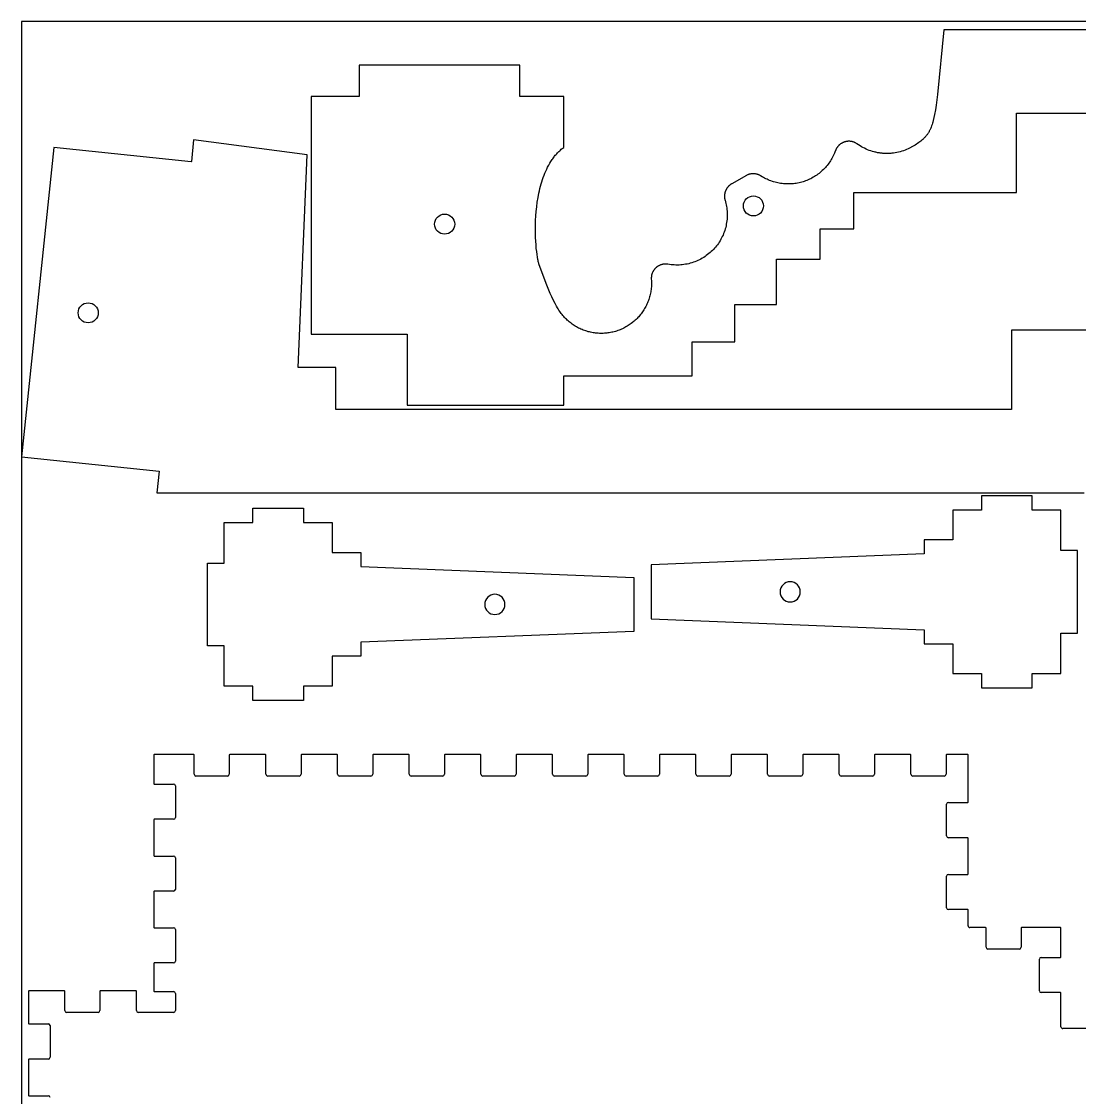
# Model space of a CAD drawing. Extents: x 296 to 1497, y 3 to 304.
# Drawn here: x 896.9 to 1044.5, y 152.9 to 303.1 of the extents above; entities that cross this region are included whole.
import ezdxf

# ---------------------------------------------------------------- set-up
doc = ezdxf.new("R2010")
doc.units = 0
doc.layers.add('FLAT_PANELS', color=1, linetype='CONTINUOUS')
doc.layers.add('HELP_LINES', color=3, linetype='CONTINUOUS')

msp = doc.modelspace()

# ---------------------------------------------------------------- linework, layer by layer
at = {"layer": 'FLAT_PANELS'}
for p, q in [((1025.58, 301.94), (1024.72, 292.91)), ((1154.97, 301.94, 0), (1025.58, 301.94)), ((966.44, 297), (944.03, 297)), ((944.03, 297), (944.03, 292.63)), ((966.44, 292.63), (966.44, 297)), ((1024.72, 292.91), (1024.52, 291.44)), ((944.03, 292.63), (937.34, 292.63)), ((937.34, 292.63), (937.34, 259.45)), ((971.07, 292.63), (966.44, 292.63)), ((972.55, 292.63), (971.07, 292.63)), ((972.55, 286.78), (972.55, 292.63)), ((1024.52, 291.44), (1024.41, 290.76)), ((1024.3, 290.12), (1024.2, 289.68)), ((1024.41, 290.76), (1024.3, 290.12)), ((1035.71, 279.24), (1035.71, 290.3)), ((1035.71, 290.3), (1130.01, 290.3)), ((1023.82, 288.35), (1023.75, 288.19)), ((1023.88, 288.53), (1023.82, 288.35)), ((1023.94, 288.7), (1023.88, 288.53)), ((1024, 288.89), (1023.94, 288.7)), ((1024.06, 289.07), (1024, 288.89)), ((1024.11, 289.27), (1024.06, 289.07)), ((1024.2, 289.68), (1024.11, 289.27)), ((1022.85, 286.84), (1022.79, 286.77)), ((1022.91, 286.9), (1022.85, 286.84)), ((1022.97, 286.96), (1022.91, 286.9)), ((1023.03, 287.03), (1022.97, 286.96)), ((1023.08, 287.09), (1023.03, 287.03)), ((1023.14, 287.16), (1023.08, 287.09)), ((1023.19, 287.22), (1023.14, 287.16)), ((1023.24, 287.29), (1023.19, 287.22)), ((1023.29, 287.36), (1023.24, 287.29)), ((1023.34, 287.43), (1023.29, 287.36)), ((1023.39, 287.5), (1023.34, 287.43)), ((1023.43, 287.57), (1023.39, 287.5)), ((1023.48, 287.65), (1023.43, 287.57)), ((1023.52, 287.72), (1023.48, 287.65)), ((1023.56, 287.8), (1023.52, 287.72)), ((1023.6, 287.87), (1023.56, 287.8)), ((1023.64, 287.95), (1023.6, 287.87)), ((1023.68, 288.03), (1023.64, 287.95)), ((1023.75, 288.19), (1023.68, 288.03)), ((901.4, 285.51), (896.91, 242.33)), ((920.59, 283.51), (901.4, 285.51)), ((920.91, 286.56), (920.6, 283.56)), ((936.74, 284.48), (920.91, 286.56)), ((920.91, 286.56), (920.91, 286.56)), ((972.21, 285.26), (972.32, 285.35)), ((972.32, 285.35), (972.43, 285.44)), ((972.43, 285.44), (972.55, 285.53)), ((972.55, 285.62), (972.55, 286.78)), ((972.55, 285.53), (972.55, 285.62)), ((1010.57, 285.31), (1010.55, 285.26)), ((1010.6, 285.37), (1010.57, 285.31)), ((1010.63, 285.42), (1010.6, 285.37)), ((1010.66, 285.46), (1010.63, 285.42)), ((1010.69, 285.51), (1010.66, 285.46)), ((1010.73, 285.56), (1010.69, 285.51)), ((1010.76, 285.61), (1010.73, 285.56)), ((1010.8, 285.65), (1010.76, 285.61)), ((1010.84, 285.7), (1010.8, 285.65)), ((1010.88, 285.74), (1010.84, 285.7)), ((1010.92, 285.78), (1010.88, 285.74)), ((1010.96, 285.83), (1010.92, 285.78)), ((1011, 285.87), (1010.96, 285.83)), ((1011.05, 285.9), (1011, 285.87)), ((1011.09, 285.94), (1011.05, 285.9)), ((1011.14, 285.98), (1011.09, 285.94)), ((1011.19, 286.01), (1011.14, 285.98)), ((1011.24, 286.05), (1011.19, 286.01)), ((1011.29, 286.08), (1011.24, 286.05)), ((1011.34, 286.11), (1011.29, 286.08)), ((1011.39, 286.14), (1011.34, 286.11)), ((1011.44, 286.16), (1011.39, 286.14)), ((1011.49, 286.19), (1011.44, 286.16)), ((1011.54, 286.21), (1011.49, 286.19)), ((1011.59, 286.23), (1011.54, 286.21)), ((1011.65, 286.26), (1011.59, 286.23)), ((1011.7, 286.27), (1011.65, 286.26)), ((1011.75, 286.29), (1011.7, 286.27)), ((1011.81, 286.31), (1011.75, 286.29)), ((1011.86, 286.32), (1011.81, 286.31)), ((1011.92, 286.33), (1011.86, 286.32)), ((1011.97, 286.35), (1011.92, 286.33)), ((1012.03, 286.36), (1011.97, 286.35)), ((1012.09, 286.36), (1012.03, 286.36)), ((1012.14, 286.37), (1012.09, 286.36)), ((1012.2, 286.38), (1012.14, 286.37)), ((1012.26, 286.38), (1012.2, 286.38)), ((1012.32, 286.38), (1012.26, 286.38)), ((1012.38, 286.38), (1012.32, 286.38)), ((1012.43, 286.38), (1012.38, 286.38)), ((1012.49, 286.38), (1012.43, 286.38)), ((1012.55, 286.37), (1012.49, 286.38)), ((1012.61, 286.36), (1012.55, 286.37)), ((1012.67, 286.35), (1012.61, 286.36)), ((1012.73, 286.34), (1012.67, 286.35)), ((1012.78, 286.33), (1012.73, 286.34)), ((1012.84, 286.32), (1012.78, 286.33)), ((1012.9, 286.3), (1012.84, 286.32)), ((1012.95, 286.29), (1012.9, 286.3)), ((1013.01, 286.27), (1012.95, 286.29)), ((1013.07, 286.25), (1013.01, 286.27)), ((1013.12, 286.22), (1013.07, 286.25)), ((1013.17, 286.2), (1013.12, 286.22)), ((1013.22, 286.18), (1013.17, 286.2)), ((1013.28, 286.15), (1013.22, 286.18)), ((1013.33, 286.12), (1013.28, 286.15)), ((1013.38, 286.09), (1013.33, 286.12)), ((1013.42, 286.06), (1013.38, 286.09)), ((1013.47, 286.03), (1013.42, 286.06)), ((1013.7, 285.87), (1013.47, 286.03)), ((1013.9, 285.74), (1013.7, 285.87)), ((1014.1, 285.62), (1013.9, 285.74)), ((1014.3, 285.51), (1014.1, 285.62)), ((1014.51, 285.4), (1014.3, 285.51)), ((1014.73, 285.3), (1014.51, 285.4)), ((1014.95, 285.2), (1014.73, 285.3)), ((1020.6, 285.33), (1020.39, 285.24)), ((1020.81, 285.43), (1020.6, 285.33)), ((1021.2, 285.64), (1020.81, 285.43)), ((1021.39, 285.75), (1021.2, 285.64)), ((1021.57, 285.86), (1021.39, 285.75)), ((1021.75, 285.96), (1021.57, 285.86)), ((1021.92, 286.07), (1021.75, 285.96)), ((1022.08, 286.19), (1021.92, 286.07)), ((1022.23, 286.3), (1022.08, 286.19)), ((1022.38, 286.41), (1022.23, 286.3)), ((1022.53, 286.53), (1022.38, 286.41)), ((1022.66, 286.65), (1022.53, 286.53)), ((1022.73, 286.71), (1022.66, 286.65)), ((1022.79, 286.77), (1022.73, 286.71)), ((935.52, 254.79), (936.74, 284.48)), ((970.77, 283.57), (970.93, 283.82)), ((970.93, 283.82), (971.02, 283.95)), ((971.02, 283.95), (971.11, 284.07)), ((971.11, 284.07), (971.2, 284.19)), ((971.2, 284.19), (971.29, 284.3)), ((971.29, 284.3), (971.38, 284.42)), ((971.38, 284.42), (971.48, 284.53)), ((971.48, 284.53), (971.58, 284.64)), ((971.58, 284.64), (971.68, 284.75)), ((971.68, 284.75), (971.78, 284.86)), ((971.78, 284.86), (971.88, 284.96)), ((971.88, 284.96), (971.99, 285.06)), ((971.99, 285.06), (972.1, 285.16)), ((972.1, 285.16), (972.21, 285.26)), ((1009.88, 283.83), (1009.78, 283.66)), ((1009.98, 284), (1009.88, 283.83)), ((1010.07, 284.17), (1009.98, 284)), ((1010.16, 284.35), (1010.07, 284.17)), ((1010.24, 284.52), (1010.16, 284.35)), ((1010.32, 284.7), (1010.24, 284.52)), ((1010.39, 284.88), (1010.32, 284.7)), ((1010.48, 285.11), (1010.39, 284.88)), ((1010.5, 285.16), (1010.48, 285.11)), ((1010.52, 285.21), (1010.5, 285.16)), ((1010.55, 285.26), (1010.52, 285.21)), ((1015.17, 285.11), (1014.95, 285.2)), ((1015.4, 285.03), (1015.17, 285.11)), ((1015.63, 284.96), (1015.4, 285.03)), ((1015.87, 284.89), (1015.63, 284.96)), ((1015.99, 284.86), (1015.87, 284.89)), ((1016.11, 284.84), (1015.99, 284.86)), ((1016.23, 284.81), (1016.11, 284.84)), ((1016.35, 284.79), (1016.23, 284.81)), ((1016.47, 284.77), (1016.35, 284.79)), ((1016.59, 284.75), (1016.47, 284.77)), ((1016.71, 284.73), (1016.59, 284.75)), ((1016.84, 284.71), (1016.71, 284.73)), ((1016.96, 284.7), (1016.84, 284.71)), ((1017.08, 284.69), (1016.96, 284.7)), ((1017.2, 284.68), (1017.08, 284.69)), ((1017.33, 284.68), (1017.2, 284.68)), ((1017.45, 284.67), (1017.33, 284.68)), ((1017.57, 284.67), (1017.45, 284.67)), ((1017.7, 284.67), (1017.57, 284.67)), ((1017.82, 284.67), (1017.7, 284.67)), ((1017.94, 284.68), (1017.82, 284.67)), ((1018.07, 284.68), (1017.94, 284.68)), ((1018.19, 284.69), (1018.07, 284.68)), ((1018.31, 284.7), (1018.19, 284.69)), ((1018.55, 284.73), (1018.31, 284.7)), ((1018.79, 284.77), (1018.55, 284.73)), ((1019.03, 284.81), (1018.79, 284.77)), ((1019.27, 284.87), (1019.03, 284.81)), ((1019.5, 284.93), (1019.27, 284.87)), ((1019.73, 284.99), (1019.5, 284.93)), ((1019.95, 285.07), (1019.73, 284.99)), ((1020.17, 285.15), (1019.95, 285.07)), ((1020.39, 285.24), (1020.17, 285.15)), ((920.6, 283.56), (920.59, 283.51)), ((970.05, 282.22), (970.18, 282.5)), ((970.18, 282.5), (970.31, 282.78)), ((970.31, 282.78), (970.46, 283.05)), ((970.46, 283.05), (970.61, 283.31)), ((970.61, 283.31), (970.77, 283.57)), ((1008.63, 282.29), (1008.49, 282.15)), ((1008.78, 282.43), (1008.63, 282.29)), ((1008.92, 282.57), (1008.78, 282.43)), ((1009.06, 282.71), (1008.92, 282.57)), ((1009.19, 282.86), (1009.06, 282.71)), ((1009.32, 283.02), (1009.19, 282.86)), ((1009.44, 283.17), (1009.32, 283.02)), ((1009.56, 283.33), (1009.44, 283.17)), ((1009.67, 283.5), (1009.56, 283.33)), ((1009.78, 283.66), (1009.67, 283.5)), ((969.49, 280.73), (969.59, 281.04)), ((969.59, 281.04), (969.7, 281.34)), ((969.7, 281.34), (969.81, 281.63)), ((969.81, 281.63), (969.92, 281.93)), ((969.92, 281.93), (970.05, 282.22)), ((998.06, 281.62), (995.99, 280.44)), ((998.12, 281.65), (998.06, 281.62)), ((998.18, 281.68), (998.12, 281.65)), ((998.24, 281.7), (998.18, 281.68)), ((998.31, 281.73), (998.24, 281.7)), ((998.37, 281.75), (998.31, 281.73)), ((998.44, 281.77), (998.37, 281.75)), ((998.5, 281.79), (998.44, 281.77)), ((998.57, 281.8), (998.5, 281.79)), ((998.64, 281.82), (998.57, 281.8)), ((998.7, 281.83), (998.64, 281.82)), ((998.77, 281.84), (998.7, 281.83)), ((998.84, 281.85), (998.77, 281.84)), ((998.91, 281.85), (998.84, 281.85)), ((998.98, 281.85), (998.91, 281.85)), ((999.05, 281.85), (998.98, 281.85)), ((999.12, 281.85), (999.05, 281.85)), ((999.19, 281.84), (999.12, 281.85)), ((999.26, 281.83), (999.19, 281.84)), ((999.33, 281.82), (999.26, 281.83)), ((999.4, 281.81), (999.33, 281.82)), ((999.46, 281.8), (999.4, 281.81)), ((999.53, 281.78), (999.46, 281.8)), ((999.6, 281.76), (999.53, 281.78)), ((999.66, 281.74), (999.6, 281.76)), ((999.73, 281.71), (999.66, 281.74)), ((999.79, 281.69), (999.73, 281.71)), ((999.85, 281.66), (999.79, 281.69)), ((999.91, 281.63), (999.85, 281.66)), ((999.97, 281.6), (999.91, 281.63)), ((1000.02, 281.57), (999.97, 281.6)), ((1000.24, 281.43), (1000.02, 281.57)), ((1000.41, 281.33), (1000.24, 281.43)), ((1000.58, 281.24), (1000.41, 281.33)), ((1000.75, 281.15), (1000.58, 281.24)), ((1000.92, 281.07), (1000.75, 281.15)), ((1001.1, 280.99), (1000.92, 281.07)), ((1001.28, 280.91), (1001.1, 280.99)), ((1001.47, 280.84), (1001.28, 280.91)), ((1001.66, 280.78), (1001.47, 280.84)), ((1006.12, 280.79), (1005.94, 280.73)), ((1006.3, 280.85), (1006.12, 280.79)), ((1006.48, 280.92), (1006.3, 280.85)), ((1006.66, 281), (1006.48, 280.92)), ((1006.83, 281.07), (1006.66, 281)), ((1007.01, 281.16), (1006.83, 281.07)), ((1007.18, 281.25), (1007.01, 281.16)), ((1007.36, 281.35), (1007.18, 281.25)), ((1007.52, 281.45), (1007.36, 281.35)), ((1007.69, 281.55), (1007.52, 281.45)), ((1007.86, 281.66), (1007.69, 281.55)), ((1008.02, 281.78), (1007.86, 281.66)), ((1008.18, 281.9), (1008.02, 281.78)), ((1008.33, 282.02), (1008.18, 281.9)), ((1008.49, 282.15), (1008.33, 282.02)), ((969.09, 279.16), (969.16, 279.48)), ((969.16, 279.48), (969.24, 279.8)), ((969.24, 279.8), (969.32, 280.11)), ((969.32, 280.11), (969.4, 280.42)), ((969.4, 280.42), (969.49, 280.73)), ((995.07, 279.28), (995.05, 279.24)), ((995.08, 279.32), (995.07, 279.28)), ((995.09, 279.37), (995.08, 279.32)), ((995.11, 279.41), (995.09, 279.37)), ((995.12, 279.45), (995.11, 279.41)), ((995.14, 279.49), (995.12, 279.45)), ((995.16, 279.53), (995.14, 279.49)), ((995.18, 279.57), (995.16, 279.53)), ((995.2, 279.61), (995.18, 279.57)), ((995.22, 279.65), (995.2, 279.61)), ((995.24, 279.68), (995.22, 279.65)), ((995.26, 279.72), (995.24, 279.68)), ((995.28, 279.76), (995.26, 279.72)), ((995.3, 279.8), (995.28, 279.76)), ((995.33, 279.83), (995.3, 279.8)), ((995.35, 279.87), (995.33, 279.83)), ((995.38, 279.9), (995.35, 279.87)), ((995.4, 279.94), (995.38, 279.9)), ((995.43, 279.97), (995.4, 279.94)), ((995.46, 280), (995.43, 279.97)), ((995.49, 280.03), (995.46, 280)), ((995.52, 280.07), (995.49, 280.03)), ((995.54, 280.1), (995.52, 280.07)), ((995.57, 280.13), (995.54, 280.1)), ((995.6, 280.16), (995.57, 280.13)), ((995.63, 280.18), (995.6, 280.16)), ((995.67, 280.21), (995.63, 280.18)), ((995.7, 280.24), (995.67, 280.21)), ((995.73, 280.26), (995.7, 280.24)), ((995.76, 280.29), (995.73, 280.26)), ((995.79, 280.31), (995.76, 280.29)), ((995.83, 280.34), (995.79, 280.31)), ((995.86, 280.36), (995.83, 280.34)), ((995.89, 280.38), (995.86, 280.36)), ((995.93, 280.4), (995.89, 280.38)), ((995.96, 280.42), (995.93, 280.4)), ((995.99, 280.44), (995.96, 280.42)), ((1001.84, 280.72), (1001.66, 280.78)), ((1002.04, 280.66), (1001.84, 280.72)), ((1002.23, 280.61), (1002.04, 280.66)), ((1002.42, 280.57), (1002.23, 280.61)), ((1002.62, 280.53), (1002.42, 280.57)), ((1002.82, 280.5), (1002.62, 280.53)), ((1003.01, 280.47), (1002.82, 280.5)), ((1003.21, 280.45), (1003.01, 280.47)), ((1003.41, 280.43), (1003.21, 280.45)), ((1003.61, 280.42), (1003.41, 280.43)), ((1003.81, 280.42), (1003.61, 280.42)), ((1004.01, 280.42), (1003.81, 280.42)), ((1004.21, 280.42), (1004.01, 280.42)), ((1004.41, 280.44), (1004.21, 280.42)), ((1004.61, 280.46), (1004.41, 280.44)), ((1004.8, 280.48), (1004.61, 280.46)), ((1005, 280.51), (1004.8, 280.48)), ((1005.19, 280.54), (1005, 280.51)), ((1005.38, 280.58), (1005.19, 280.54)), ((1005.57, 280.63), (1005.38, 280.58)), ((1005.76, 280.68), (1005.57, 280.63)), ((1005.94, 280.73), (1005.76, 280.68)), ((968.78, 277.23), (968.87, 277.88)), ((968.87, 277.88), (968.97, 278.52)), ((968.97, 278.52), (969.09, 279.16)), ((994.99, 278.86), (994.98, 278.82)), ((994.98, 278.82), (994.98, 278.77)), ((994.98, 278.77), (994.98, 278.73)), ((994.98, 278.73), (994.98, 278.69)), ((994.98, 278.69), (994.98, 278.65)), ((994.98, 278.65), (994.98, 278.6)), ((994.98, 278.6), (994.99, 278.56)), ((995, 278.94), (994.99, 278.9)), ((994.99, 278.9), (994.99, 278.86)), ((994.99, 278.56), (994.99, 278.52)), ((994.99, 278.52), (994.99, 278.48)), ((994.99, 278.48), (995, 278.44)), ((995.01, 279.03), (995, 278.99)), ((995, 278.99), (995, 278.94)), ((995, 278.44), (995, 278.4)), ((995, 278.4), (995.01, 278.36)), ((995.02, 279.11), (995.01, 279.07)), ((995.01, 279.07), (995.01, 279.03)), ((995.01, 278.36), (995.02, 278.32)), ((995.03, 279.16), (995.02, 279.11)), ((995.02, 278.32), (995.03, 278.28)), ((995.04, 279.2), (995.03, 279.16)), ((995.03, 278.28), (995.04, 278.24)), ((995.05, 279.24), (995.04, 279.2)), ((995.04, 278.24), (995.04, 278.2)), ((995.04, 278.2), (995.06, 278.17)), ((995.06, 278.17), (995.12, 277.92)), ((995.12, 277.92), (995.18, 277.71)), ((1013.01, 274.17), (1013.01, 279.24)), ((1013.01, 279.24), (1035.71, 279.24)), ((968.67, 275.96), (968.72, 276.59)), ((968.72, 276.59), (968.78, 277.23)), ((995.18, 277.71), (995.22, 277.5)), ((995.22, 277.5), (995.26, 277.28)), ((995.26, 277.28), (995.3, 277.07)), ((995.3, 277.07), (995.33, 276.85)), ((995.33, 276.85), (995.35, 276.62)), ((995.35, 276.62), (995.36, 276.4)), ((995.36, 276.4), (995.36, 276.17)), ((968.61, 274.72), (968.63, 275.33)), ((968.63, 275.33), (968.67, 275.96)), ((995.24, 274.82), (995.2, 274.6)), ((995.28, 275.04), (995.24, 274.82)), ((995.31, 275.27), (995.28, 275.04)), ((995.34, 275.5), (995.31, 275.27)), ((995.35, 275.72), (995.34, 275.5)), ((995.36, 275.95), (995.35, 275.72)), ((995.36, 276.17), (995.36, 275.95)), ((968.61, 274.12), (968.61, 274.72)), ((968.61, 273.53), (968.61, 274.12)), ((968.63, 272.97), (968.61, 273.53)), ((994.78, 273.3), (994.68, 273.09)), ((994.86, 273.51), (994.78, 273.3)), ((994.94, 273.72), (994.86, 273.51)), ((995.02, 273.94), (994.94, 273.72)), ((995.09, 274.15), (995.02, 273.94)), ((995.15, 274.37), (995.09, 274.15)), ((995.2, 274.6), (995.15, 274.37)), ((1008.33, 269.93), (1008.33, 274.17)), ((1008.33, 274.17), (1013.01, 274.17)), ((968.65, 272.43), (968.63, 272.97)), ((968.69, 271.92), (968.65, 272.43)), ((968.73, 271.44), (968.69, 271.92)), ((993.87, 271.78), (993.73, 271.61)), ((994, 271.95), (993.87, 271.78)), ((994.13, 272.13), (994, 271.95)), ((994.25, 272.31), (994.13, 272.13)), ((994.36, 272.5), (994.25, 272.31)), ((994.48, 272.7), (994.36, 272.5)), ((994.58, 272.89), (994.48, 272.7)), ((994.68, 273.09), (994.58, 272.89)), ((968.78, 270.99), (968.73, 271.44)), ((968.83, 270.58), (968.78, 270.99)), ((968.89, 270.21), (968.83, 270.58)), ((992.27, 270.3), (992.08, 270.17)), ((992.45, 270.42), (992.27, 270.3)), ((992.63, 270.56), (992.45, 270.42)), ((992.8, 270.7), (992.63, 270.56)), ((992.97, 270.84), (992.8, 270.7)), ((993.14, 270.99), (992.97, 270.84)), ((993.29, 271.14), (993.14, 270.99)), ((993.44, 271.29), (993.29, 271.14)), ((993.59, 271.45), (993.44, 271.29)), ((993.73, 271.61), (993.59, 271.45)), ((968.95, 269.87), (968.89, 270.21)), ((968.98, 269.72), (968.95, 269.87)), ((969.01, 269.59), (968.98, 269.72)), ((969.04, 269.46), (969.01, 269.59)), ((969.07, 269.35), (969.04, 269.46)), ((969.1, 269.24), (969.07, 269.35)), ((969.11, 269.2), (969.1, 269.24)), ((969.13, 269.16), (969.11, 269.2)), ((970.21, 266.31), (969.13, 269.16)), ((985.47, 268.77), (985.43, 268.73)), ((985.51, 268.81), (985.47, 268.77)), ((985.56, 268.84), (985.51, 268.81)), ((985.6, 268.87), (985.56, 268.84)), ((985.65, 268.91), (985.6, 268.87)), ((985.7, 268.94), (985.65, 268.91)), ((985.74, 268.97), (985.7, 268.94)), ((985.79, 269), (985.74, 268.97)), ((985.84, 269.02), (985.79, 269)), ((985.9, 269.05), (985.84, 269.02)), ((985.95, 269.07), (985.9, 269.05)), ((986, 269.1), (985.95, 269.07)), ((986.05, 269.12), (986, 269.1)), ((986.11, 269.14), (986.05, 269.12)), ((986.16, 269.16), (986.11, 269.14)), ((986.22, 269.17), (986.16, 269.16)), ((986.28, 269.19), (986.22, 269.17)), ((986.33, 269.2), (986.28, 269.19)), ((986.39, 269.21), (986.33, 269.2)), ((986.45, 269.22), (986.39, 269.21)), ((986.5, 269.23), (986.45, 269.22)), ((986.56, 269.24), (986.5, 269.23)), ((986.62, 269.24), (986.56, 269.24)), ((986.67, 269.25), (986.62, 269.24)), ((986.73, 269.25), (986.67, 269.25)), ((986.79, 269.25), (986.73, 269.25)), ((986.85, 269.25), (986.79, 269.25)), ((986.9, 269.25), (986.85, 269.25)), ((986.96, 269.24), (986.9, 269.25)), ((987.01, 269.23), (986.96, 269.24)), ((987.07, 269.23), (987.01, 269.23)), ((987.33, 269.18), (987.07, 269.23)), ((987.55, 269.15), (987.33, 269.18)), ((987.77, 269.13), (987.55, 269.15)), ((987.98, 269.12), (987.77, 269.13)), ((988.2, 269.11), (987.98, 269.12)), ((988.43, 269.11), (988.2, 269.11)), ((988.65, 269.11), (988.43, 269.11)), ((988.87, 269.13), (988.65, 269.11)), ((989.1, 269.15), (988.87, 269.13)), ((989.32, 269.17), (989.1, 269.15)), ((989.54, 269.21), (989.32, 269.17)), ((989.77, 269.25), (989.54, 269.21)), ((989.99, 269.3), (989.77, 269.25)), ((990.21, 269.35), (989.99, 269.3)), ((990.43, 269.42), (990.21, 269.35)), ((990.65, 269.49), (990.43, 269.42)), ((990.86, 269.57), (990.65, 269.49)), ((991.07, 269.65), (990.86, 269.57)), ((991.28, 269.74), (991.07, 269.65)), ((991.49, 269.84), (991.28, 269.74)), ((991.69, 269.95), (991.49, 269.84)), ((991.89, 270.06), (991.69, 269.95)), ((992.08, 270.17), (991.89, 270.06)), ((1002.24, 263.59), (1002.24, 269.93)), ((1002.24, 269.93), (1008.33, 269.93)), ((984.78, 267.43), (984.77, 267.38)), ((984.77, 267.38), (984.77, 267.32)), ((984.77, 267.32), (984.77, 267.26)), ((984.79, 267.55), (984.78, 267.49)), ((984.78, 267.49), (984.78, 267.43)), ((984.8, 267.6), (984.79, 267.55)), ((984.81, 267.66), (984.8, 267.6)), ((984.82, 267.72), (984.81, 267.66)), ((984.84, 267.77), (984.82, 267.72)), ((984.85, 267.83), (984.84, 267.77)), ((984.87, 267.88), (984.85, 267.83)), ((984.89, 267.94), (984.87, 267.88)), ((984.91, 267.99), (984.89, 267.94)), ((984.93, 268.05), (984.91, 267.99)), ((984.96, 268.1), (984.93, 268.05)), ((984.98, 268.15), (984.96, 268.1)), ((985.01, 268.2), (984.98, 268.15)), ((985.04, 268.25), (985.01, 268.2)), ((985.07, 268.3), (985.04, 268.25)), ((985.1, 268.35), (985.07, 268.3)), ((985.13, 268.4), (985.1, 268.35)), ((985.16, 268.44), (985.13, 268.4)), ((985.2, 268.49), (985.16, 268.44)), ((985.23, 268.53), (985.2, 268.49)), ((985.27, 268.58), (985.23, 268.53)), ((985.31, 268.62), (985.27, 268.58)), ((985.35, 268.66), (985.31, 268.62)), ((985.39, 268.7), (985.35, 268.66)), ((985.43, 268.73), (985.39, 268.7)), ((970.68, 265.16), (970.21, 266.31)), ((984.76, 265.88), (984.74, 265.71)), ((984.78, 266.06), (984.76, 265.88)), ((984.77, 267.26), (984.77, 267.21)), ((984.77, 267.21), (984.77, 267.15)), ((984.77, 267.15), (984.78, 266.93)), ((984.78, 266.93), (984.79, 266.75)), ((984.79, 266.23), (984.78, 266.06)), ((984.79, 266.75), (984.79, 266.58)), ((984.79, 266.58), (984.79, 266.41)), ((984.79, 266.41), (984.79, 266.23)), ((970.91, 264.65), (970.68, 265.16)), ((971.13, 264.18), (970.91, 264.65)), ((984.42, 264.32), (984.36, 264.15)), ((984.48, 264.49), (984.42, 264.32)), ((984.53, 264.66), (984.48, 264.49)), ((984.58, 264.83), (984.53, 264.66)), ((984.62, 265.01), (984.58, 264.83)), ((984.66, 265.18), (984.62, 265.01)), ((984.69, 265.35), (984.66, 265.18)), ((984.72, 265.53), (984.69, 265.35)), ((984.74, 265.71), (984.72, 265.53)), ((971.35, 263.74), (971.13, 264.18)), ((971.56, 263.35), (971.35, 263.74)), ((971.67, 263.16), (971.56, 263.35)), ((971.78, 262.98), (971.67, 263.16)), ((971.89, 262.81), (971.78, 262.98)), ((972, 262.64), (971.89, 262.81)), ((983.74, 262.88), (983.65, 262.73)), ((983.83, 263.03), (983.74, 262.88)), ((983.92, 263.18), (983.83, 263.03)), ((984, 263.34), (983.92, 263.18)), ((984.08, 263.5), (984, 263.34)), ((984.16, 263.66), (984.08, 263.5)), ((984.23, 263.82), (984.16, 263.66)), ((984.3, 263.98), (984.23, 263.82)), ((984.36, 264.15), (984.3, 263.98)), ((996.42, 258.41), (996.42, 263.59)), ((996.42, 263.59), (1002.24, 263.59)), ((972.11, 262.49), (972, 262.64)), ((972.22, 262.34), (972.11, 262.49)), ((972.33, 262.19), (972.22, 262.34)), ((972.45, 262.05), (972.33, 262.19)), ((972.56, 261.92), (972.45, 262.05)), ((972.68, 261.79), (972.56, 261.92)), ((972.8, 261.66), (972.68, 261.79)), ((972.92, 261.54), (972.8, 261.66)), ((973.05, 261.42), (972.92, 261.54)), ((973.18, 261.31), (973.05, 261.42)), ((973.31, 261.19), (973.18, 261.31)), ((982.4, 261.29), (982.26, 261.18)), ((982.53, 261.41), (982.4, 261.29)), ((982.65, 261.53), (982.53, 261.41)), ((982.78, 261.65), (982.65, 261.53)), ((982.9, 261.77), (982.78, 261.65)), ((983.01, 261.9), (982.9, 261.77)), ((983.13, 262.03), (983.01, 261.9)), ((983.24, 262.16), (983.13, 262.03)), ((983.34, 262.3), (983.24, 262.16)), ((983.45, 262.44), (983.34, 262.3)), ((983.55, 262.58), (983.45, 262.44)), ((983.65, 262.73), (983.55, 262.58)), ((973.44, 261.08), (973.31, 261.19)), ((973.58, 260.98), (973.44, 261.08)), ((973.72, 260.87), (973.58, 260.98)), ((973.87, 260.77), (973.72, 260.87)), ((974.01, 260.68), (973.87, 260.77)), ((974.16, 260.58), (974.01, 260.68)), ((974.32, 260.49), (974.16, 260.58)), ((974.47, 260.41), (974.32, 260.49)), ((974.63, 260.32), (974.47, 260.41)), ((974.79, 260.24), (974.63, 260.32)), ((974.95, 260.17), (974.79, 260.24)), ((975.12, 260.1), (974.95, 260.17)), ((975.28, 260.03), (975.12, 260.1)), ((975.45, 259.97), (975.28, 260.03)), ((975.62, 259.91), (975.45, 259.97)), ((975.79, 259.86), (975.62, 259.91)), ((975.96, 259.81), (975.79, 259.86)), ((976.13, 259.77), (975.96, 259.81)), ((976.31, 259.73), (976.13, 259.77)), ((979.6, 259.8), (979.42, 259.76)), ((979.77, 259.85), (979.6, 259.8)), ((979.94, 259.9), (979.77, 259.85)), ((980.11, 259.96), (979.94, 259.9)), ((980.27, 260.02), (980.11, 259.96)), ((980.44, 260.09), (980.27, 260.02)), ((980.6, 260.16), (980.44, 260.09)), ((980.77, 260.23), (980.6, 260.16)), ((980.93, 260.31), (980.77, 260.23)), ((981.09, 260.39), (980.93, 260.31)), ((981.24, 260.47), (981.09, 260.39)), ((981.4, 260.56), (981.24, 260.47)), ((981.55, 260.66), (981.4, 260.56)), ((981.7, 260.76), (981.55, 260.66)), ((981.84, 260.86), (981.7, 260.76)), ((981.98, 260.96), (981.84, 260.86)), ((982.13, 261.07), (981.98, 260.96)), ((982.26, 261.18), (982.13, 261.07)), ((1057.76, 260.03), (1035.05, 260.03)), ((1035.05, 260.03), (1035.05, 248.97)), ((937.34, 259.45), (950.72, 259.45)), ((950.72, 259.45), (950.72, 249.56)), ((976.48, 259.69), (976.31, 259.73)), ((976.65, 259.66), (976.48, 259.69)), ((976.83, 259.63), (976.65, 259.66)), ((977, 259.61), (976.83, 259.63)), ((977.18, 259.59), (977, 259.61)), ((977.35, 259.58), (977.18, 259.59)), ((977.53, 259.57), (977.35, 259.58)), ((977.7, 259.57), (977.53, 259.57)), ((977.87, 259.57), (977.7, 259.57)), ((978.04, 259.57), (977.87, 259.57)), ((978.22, 259.58), (978.04, 259.57)), ((978.39, 259.59), (978.22, 259.58)), ((978.56, 259.61), (978.39, 259.59)), ((978.73, 259.63), (978.56, 259.61)), ((978.91, 259.66), (978.73, 259.63)), ((979.08, 259.69), (978.91, 259.66)), ((979.25, 259.72), (979.08, 259.69)), ((979.42, 259.76), (979.25, 259.72)), ((990.48, 253.63), (990.48, 258.41)), ((990.48, 258.41), (996.42, 258.41)), ((940.76, 254.79), (935.52, 254.79)), ((940.76, 248.97), (940.76, 254.79)), ((972.55, 249.56), (972.55, 253.63)), ((972.55, 253.63), (990.48, 253.63)), ((950.72, 249.56), (972.55, 249.56)), ((1035.05, 248.97), (940.76, 248.97)), ((896.91, 242.33), (916.1, 240.33)), ((916.1, 240.33), (915.79, 237.33, 0)), ((915.79, 237.33, 0), (1045.18, 237.33)), ((1037.9, 236.91), (1030.84, 236.91)), ((1030.84, 236.91), (1030.84, 234.91)), ((1037.9, 234.91), (1037.9, 236.91)), ((929.2, 233.16), (929.2, 235.16)), ((929.2, 235.16), (936.26, 235.16)), ((936.26, 235.16), (936.26, 233.16)), ((1030.84, 234.91), (1026.85, 234.91)), ((1026.85, 234.91), (1026.85, 230.74)), ((1041.9, 234.91), (1037.9, 234.91)), ((1041.9, 229.27), (1041.9, 234.91)), ((925.2, 227.51), (925.2, 233.16)), ((925.2, 233.16), (929.2, 233.16)), ((936.26, 233.16), (940.26, 233.16)), ((940.26, 233.16), (940.26, 228.98)), ((1026.85, 230.74), (1022.85, 230.74)), ((1022.85, 230.74), (1022.85, 228.8)), ((940.26, 228.98), (944.25, 228.98)), ((944.25, 228.98), (944.25, 227.04)), ((1022.85, 228.8), (984.75, 227.27)), ((1044.25, 229.27), (1041.9, 229.27)), ((1044.25, 217.74), (1044.25, 229.27)), ((922.85, 215.99), (922.85, 227.51)), ((922.85, 227.51), (925.2, 227.51)), ((944.25, 227.04), (982.35, 225.52)), ((984.75, 227.27), (984.75, 219.73)), ((982.35, 225.52), (982.35, 217.98)), ((984.75, 219.73), (1022.85, 218.21)), ((982.35, 217.98), (944.25, 216.46)), ((1022.85, 218.21), (1022.85, 216.27)), ((1041.9, 212.1), (1041.9, 217.74)), ((1041.9, 217.74), (1044.25, 217.74)), ((944.25, 216.46), (944.25, 214.52)), ((1022.85, 216.27), (1026.85, 216.27)), ((1026.85, 216.27), (1026.85, 212.1)), ((925.2, 215.99), (922.85, 215.99)), ((925.2, 210.34), (925.2, 215.99)), ((944.25, 214.52), (940.26, 214.52)), ((940.26, 214.52), (940.26, 210.34)), ((1026.85, 212.1), (1030.84, 212.1)), ((1030.84, 212.1), (1030.84, 210.1)), ((1037.9, 210.1), (1037.9, 212.1)), ((1037.9, 212.1), (1041.9, 212.1)), ((929.2, 210.34), (925.2, 210.34)), ((929.2, 208.34), (929.2, 210.34)), ((940.26, 210.34), (936.26, 210.34)), ((936.26, 210.34), (936.26, 208.34)), ((1030.84, 210.1), (1037.9, 210.1)), ((936.26, 208.34), (929.2, 208.34)), ((915.42, 200.8), (915.37, 200.75)), ((915.37, 200.75), (915.37, 196.73)), ((920.95, 200.8), (915.42, 200.8)), ((921, 200.75), (920.95, 200.8)), ((921, 198.04), (921, 200.75)), ((925.95, 200.8), (925.9, 200.75)), ((925.9, 200.75), (925.9, 198.04)), ((930.95, 200.8), (925.95, 200.8)), ((931, 200.75), (930.95, 200.8)), ((931, 198.04), (931, 200.75)), ((935.95, 200.8), (935.9, 200.75)), ((935.9, 200.75), (935.9, 198.04)), ((940.95, 200.8), (935.95, 200.8)), ((941, 200.75), (940.95, 200.8)), ((941, 198.04), (941, 200.75)), ((945.95, 200.8), (945.9, 200.75)), ((945.9, 200.75), (945.9, 198.04)), ((950.95, 200.8), (945.95, 200.8)), ((951, 200.75), (950.95, 200.8)), ((951, 198.04), (951, 200.75)), ((955.95, 200.8), (955.9, 200.75)), ((955.9, 200.75), (955.9, 198.04)), ((960.95, 200.8), (955.95, 200.8)), ((961, 200.75), (960.95, 200.8)), ((961, 198.04), (961, 200.75)), ((965.95, 200.8), (965.9, 200.75)), ((965.9, 200.75), (965.9, 198.04)), ((970.95, 200.8), (965.95, 200.8)), ((971, 200.75), (970.95, 200.8)), ((971, 198.04), (971, 200.75)), ((975.95, 200.8), (975.9, 200.75)), ((975.9, 200.75), (975.9, 198.04)), ((980.95, 200.8), (975.95, 200.8)), ((981, 200.75), (980.95, 200.8)), ((981, 198.04), (981, 200.75)), ((985.95, 200.8), (985.9, 200.75)), ((985.9, 200.75), (985.9, 198.04)), ((990.95, 200.8), (985.95, 200.8)), ((991, 200.75), (990.95, 200.8)), ((991, 198.04), (991, 200.75)), ((995.95, 200.8), (995.9, 200.75)), ((995.9, 200.75), (995.9, 198.04)), ((1000.95, 200.8), (995.95, 200.8)), ((1001, 200.75), (1000.95, 200.8)), ((1001, 198.04), (1001, 200.75)), ((1005.95, 200.8), (1005.9, 200.75)), ((1005.9, 200.75), (1005.9, 198.04)), ((1010.95, 200.8), (1005.95, 200.8)), ((1011, 200.75), (1010.95, 200.8)), ((1011, 198.04), (1011, 200.75)), ((1015.95, 200.8), (1015.9, 200.75)), ((1015.9, 200.75), (1015.9, 198.04)), ((1020.95, 200.8), (1015.95, 200.8)), ((1021, 200.75), (1020.95, 200.8)), ((1021, 198.04), (1021, 200.75)), ((1025.95, 200.8), (1025.9, 200.75)), ((1025.9, 200.75), (1025.9, 198.04)), ((1028.92, 200.8), (1025.95, 200.8)), ((1028.97, 200.75), (1028.92, 200.8)), ((1028.97, 194.16), (1028.97, 200.75)), ((915.37, 196.73), (915.42, 196.68)), ((925.65, 197.79), (921.25, 197.79)), ((935.65, 197.79), (931.25, 197.79)), ((945.65, 197.79), (941.25, 197.79)), ((955.65, 197.79), (951.25, 197.79)), ((965.65, 197.79), (961.25, 197.79)), ((975.65, 197.79), (971.25, 197.79)), ((985.65, 197.79), (981.25, 197.79)), ((995.65, 197.79), (991.25, 197.79)), ((1005.65, 197.79), (1001.25, 197.79)), ((1015.65, 197.79), (1011.25, 197.79)), ((1025.65, 197.79), (1021.25, 197.79)), ((915.42, 196.68), (918.12, 196.68)), ((918.37, 196.43), (918.37, 192.01)), ((1025.97, 189.44), (1025.97, 193.86)), ((1026.22, 194.11), (1028.92, 194.11)), ((1028.92, 194.11), (1028.97, 194.16)), ((915.42, 191.76), (915.37, 191.71)), ((915.37, 191.71), (915.37, 186.69)), ((918.12, 191.76), (915.42, 191.76)), ((1028.92, 189.19), (1026.22, 189.19)), ((1028.97, 189.14), (1028.92, 189.19)), ((1028.97, 184.13), (1028.97, 189.14)), ((915.37, 186.69), (915.42, 186.64)), ((915.42, 186.64), (918.12, 186.64)), ((918.37, 186.39), (918.37, 181.98)), ((1025.97, 179.42), (1025.97, 183.83)), ((1026.22, 184.08), (1028.92, 184.08)), ((1028.92, 184.08), (1028.97, 184.13)), ((915.42, 181.73), (915.37, 181.68)), ((918.12, 181.73), (915.42, 181.73)), ((915.37, 181.68), (915.37, 176.67)), ((1028.92, 179.17), (1026.22, 179.17)), ((1028.97, 179.12), (1028.92, 179.17)), ((1028.97, 176.91), (1028.97, 179.12)), ((915.37, 176.67), (915.42, 176.62)), ((915.42, 176.62), (918.12, 176.62)), ((918.37, 176.37), (918.37, 171.96)), ((1031.42, 176.66), (1029.22, 176.66)), ((1031.47, 176.61), (1031.42, 176.66)), ((1031.47, 173.91), (1031.47, 176.61)), ((1036.42, 176.66), (1036.37, 176.61)), ((1036.37, 176.61), (1036.37, 173.91)), ((1041.87, 176.66), (1036.42, 176.66)), ((1041.92, 176.61), (1041.87, 176.66)), ((1041.92, 172.54), (1041.92, 176.61)), ((1036.12, 173.66), (1031.72, 173.66)), ((915.42, 171.71), (915.37, 171.66)), ((915.37, 171.66), (915.37, 167.77)), ((918.12, 171.71), (915.42, 171.71)), ((1038.92, 167.83), (1038.92, 172.24)), ((1039.17, 172.49), (1041.87, 172.49)), ((1041.87, 172.49), (1041.92, 172.54)), ((897.95, 167.82), (897.9, 167.77)), ((897.9, 167.77), (897.9, 163.27)), ((902.89, 167.82), (897.95, 167.82)), ((902.94, 167.77), (902.89, 167.82)), ((902.94, 165.06), (902.94, 167.77)), ((907.89, 167.82), (907.84, 167.77)), ((907.84, 167.77), (907.84, 165.06)), ((912.89, 167.82), (907.89, 167.82)), ((912.94, 167.77), (912.89, 167.82)), ((912.94, 165.06), (912.94, 167.77)), ((915.37, 167.77), (915.42, 167.72)), ((915.42, 167.72), (918.12, 167.72)), ((918.37, 167.47), (918.37, 165.06)), ((1041.87, 167.58), (1039.17, 167.58)), ((1041.92, 167.53), (1041.87, 167.58)), ((1041.92, 162.82), (1041.92, 167.53)), ((907.59, 164.81), (903.19, 164.81)), ((918.12, 164.81), (913.19, 164.81)), ((897.9, 163.27), (897.95, 163.22)), ((897.95, 163.22), (900.65, 163.22)), ((900.9, 162.97), (900.9, 158.55)), ((1045.95, 162.57), (1042.17, 162.57)), ((897.95, 158.3), (897.9, 158.25)), ((897.9, 158.25), (897.9, 153.24)), ((900.65, 158.3), (897.95, 158.3)), ((897.9, 153.24), (897.95, 153.19)), ((897.95, 153.19), (900.65, 153.19))]:
    msp.add_line(p, q, dxfattribs=at)
for centre in [(999.02, 277.36), (955.94, 274.82), (906.21, 262.44)]:
    msp.add_circle(centre, 1.4, dxfattribs=at)
for centre, radius, start, end in [((1004.15, 223.5), 1.41, 90.0025, 179.9975), ((1004.15, 223.5), 1.41, 0.0025, 89.9975), ((962.95, 221.75), 1.41, 90.0025, 179.9975), ((962.95, 221.75), 1.41, 0.0025, 89.9975), ((1004.15, 223.5), 1.41, 180.0025, 269.9975), ((1004.15, 223.5), 1.41, 270.0025, 359.9975), ((962.95, 221.75), 1.41, 180.0025, 269.9975), ((962.95, 221.75), 1.41, 270.0025, 359.9975), ((921.25, 198.04), 0.25, 180, 270), ((925.65, 198.04), 0.25, 270, 0), ((931.25, 198.04), 0.25, 180, 270), ((935.65, 198.04), 0.25, 270, 0), ((941.25, 198.04), 0.25, 180, 270), ((945.65, 198.04), 0.25, 270, 0), ((951.25, 198.04), 0.25, 180, 270), ((955.65, 198.04), 0.25, 270, 0), ((961.25, 198.04), 0.25, 180, 270), ((965.65, 198.04), 0.25, 270, 0), ((971.25, 198.04), 0.25, 180, 270), ((975.65, 198.04), 0.25, 270, 0), ((981.25, 198.04), 0.25, 180, 270), ((985.65, 198.04), 0.25, 270, 0), ((991.25, 198.04), 0.25, 180, 270), ((995.65, 198.04), 0.25, 270, 0), ((1001.25, 198.04), 0.25, 180, 270), ((1005.65, 198.04), 0.25, 270, 0), ((1011.25, 198.04), 0.25, 180, 270), ((1015.65, 198.04), 0.25, 270, 0), ((1021.25, 198.04), 0.25, 180, 270), ((1025.65, 198.04), 0.25, 270, 0), ((918.12, 196.43), 0.25, 0, 90), ((1026.22, 193.86), 0.25, 90, 180), ((918.12, 192.01), 0.25, 270, 0), ((1026.22, 189.44), 0.25, 180, 270), ((918.12, 186.39), 0.25, 0, 90), ((1026.22, 183.83), 0.25, 90, 180), ((918.12, 181.98), 0.25, 270, 0), ((1026.22, 179.42), 0.25, 180, 270), ((918.12, 176.37), 0.25, 0, 90), ((1029.22, 176.91), 0.25, 179.9998, 269.9998), ((1031.72, 173.91), 0.25, 180, 270), ((1036.12, 173.91), 0.25, 270, 0), ((918.12, 171.96), 0.25, 270, 0), ((1039.17, 172.24), 0.25, 90, 180), ((918.12, 167.47), 0.25, 0, 90), ((1039.17, 167.83), 0.25, 180, 270), ((903.19, 165.06), 0.25, 180, 270), ((907.59, 165.06), 0.25, 270, 0), ((913.19, 165.06), 0.25, 180, 270), ((918.12, 165.06), 0.25, 270, 0), ((900.65, 162.97), 0.25, 0, 90), ((1042.17, 162.82), 0.25, 179.9996, 270), ((900.65, 158.55), 0.25, 270, 0), ((900.65, 152.94), 0.25, 0, 90)]:
    msp.add_arc(centre, radius, start, end, dxfattribs=at)
at = {"layer": 'HELP_LINES'}
for p, q in [((1496.91, 303.09), (896.91, 303.09)), ((896.91, 303.09), (896.91, 3.09))]:
    msp.add_line(p, q, dxfattribs=at)

doc.saveas('drawing.dxf')
